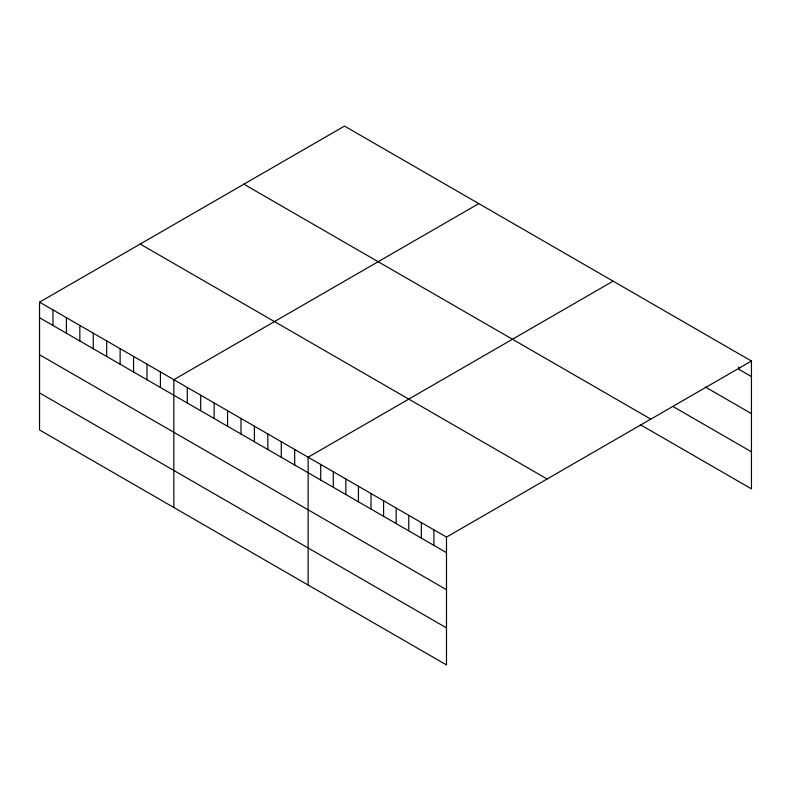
<?xml version="1.0" encoding="UTF-8"?>
<svg xmlns="http://www.w3.org/2000/svg" width="791" height="791" viewBox="0 0 791 791"><rect width="100%" height="100%" fill="white"/><g stroke="black" fill="none" stroke-linecap="round" stroke-linejoin="round"><path stroke-width="1.19" d="M39.55 302.152L446.49 537.099L446.49 664.915L39.55 429.968L39.55 302.152L344.51 126.085L751.45 361.032L751.45 488.848L640.344 424.698M478.802 203.613L173.842 379.68L173.842 507.506M613.094 281.151L308.134 457.218L308.134 585.033M446.49 537.099L751.45 361.032M751.45 376.575L738.873 369.318L738.873 366.925M705.335 386.997L751.45 413.624M672.834 406.416L751.45 451.799M243.875 184.184L650.815 419.131M140.185 244.053L547.125 478.99M39.55 317.705L446.49 552.642M39.55 354.754L446.49 589.7M39.55 392.919L446.49 627.866M433.913 529.832L433.913 545.385M421.336 522.574L421.336 538.127M408.759 515.307L408.759 530.86M396.172 508.049L396.172 523.602M383.595 500.782L383.595 516.335M371.019 493.525L371.019 509.078M358.442 486.257L358.442 501.81M345.865 479L345.865 494.553M333.288 471.743L333.288 487.286M320.711 464.475L320.711 480.028M294.697 449.456L294.697 465.009M281.27 441.704L281.27 457.257M267.842 433.952L267.842 449.506M254.415 426.201L254.415 441.754M240.988 418.449L240.988 434.002M227.561 410.697L227.561 426.25M214.124 402.945L214.124 418.498M200.696 395.193L200.696 410.737M187.269 387.432L187.269 402.985M160.415 371.928L160.415 387.481M146.978 364.176L146.978 379.729M133.55 356.425L133.55 371.978M120.123 348.673L120.123 364.226M106.696 340.921L106.696 356.464M93.269 333.159L93.269 348.712M79.842 325.408L79.842 340.961M66.404 317.656L66.404 333.209M52.977 309.904L52.977 325.457"/></g></svg>
